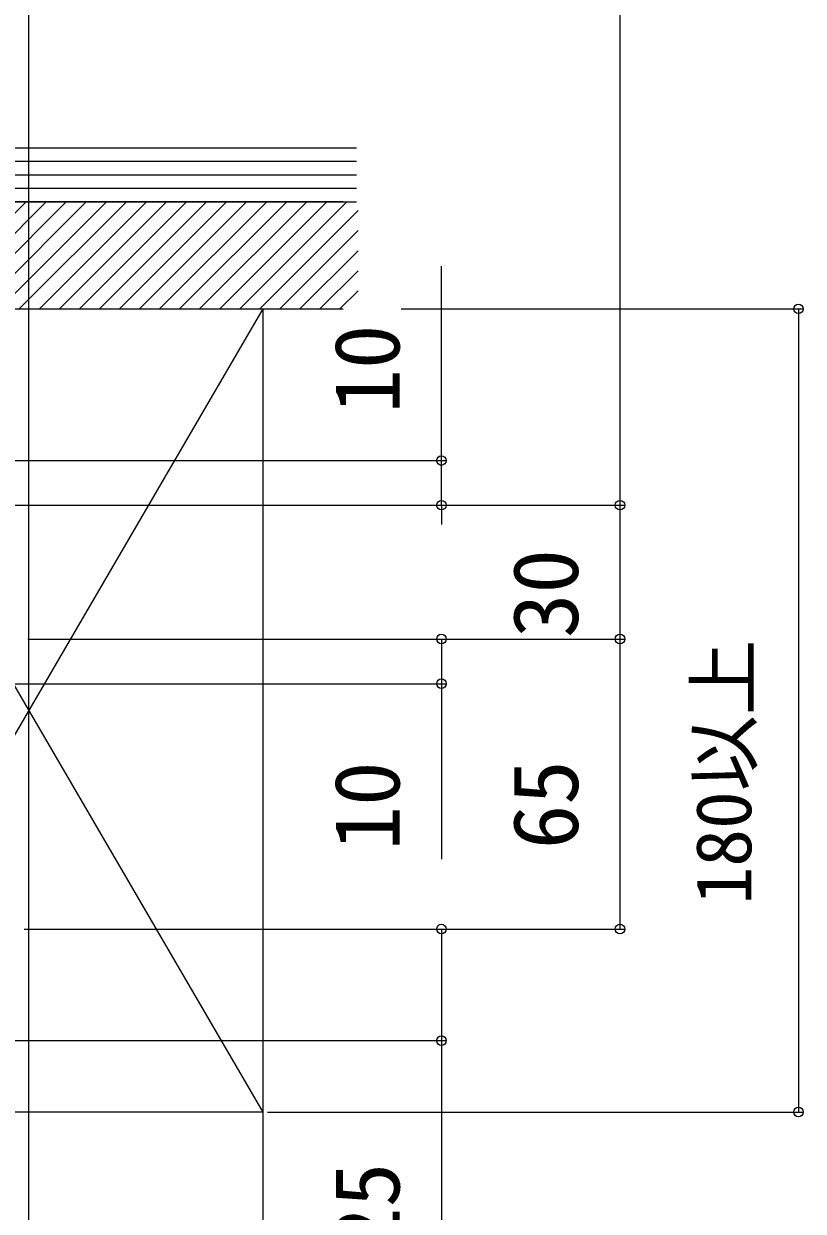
# Model space of a CAD drawing. Units: millimetres, scale not verified. Extents: x -875 to 875, y -1305 to 1298.
# Drawn here: x 282.9 to 457.6, y 425.8 to 691.9 of the extents above; entities that cross this region are included whole.
import ezdxf
from ezdxf.enums import TextEntityAlignment as Align

# ---------------------------------------------------------------- set-up
doc = ezdxf.new("R2010")
doc.units = ezdxf.units.MM
doc.header["$LTSCALE"] = 8
doc.layers.add('0-4_YKK_12', color=2, linetype='Continuous', lineweight=18)
doc.layers.add('0-6_YKK_D', color=6, linetype='Continuous')
doc.layers.add('0-8_YSS_K', color=3, linetype='Continuous')
doc.styles.add('ＭＳ ゴシック', font='')
doc.styles.get('ＭＳ ゴシック').set_extended_font_data('MS Gothic')

msp = doc.modelspace()

# ---------------------------------------------------------------- linework, layer by layer
at = {"layer": '0-4_YKK_12'}
msp.add_line((284, 1059.3), (284, 239), dxfattribs=at)
at = {"layer": '0-6_YKK_D'}
for p, q in [((416.5, 869), (416.5, 584)), ((376.5, 594), (376.5, 637.6)), ((367.5, 628), (457.5, 628)), ((456.5, 628), (456.5, 448)), ((193.5, 594), (377.5, 594)), ((376.5, 584), (376.5, 594)), ((193.2, 584), (417.5, 584)), ((193.2, 584), (417.5, 584)), ((193.2, 584), (377.5, 584)), ((376.5, 584), (376.5, 579.7)), ((416.5, 584), (416.5, 554)), ((283.8, 554), (417.5, 554)), ((283.8, 554), (417.5, 554)), ((283.8, 554), (377.5, 554)), ((416.5, 554), (416.5, 489)), ((193.2, 544), (377.5, 544)), ((283, 489), (417.5, 489)), ((283, 489), (377.5, 489)), ((193.2, 464), (377.5, 464)), ((337.5, 448), (457.5, 448))]:
    msp.add_line(p, q, dxfattribs=at)
for points in [[(376.5, 554), (376.5, 544), (376.5, 504.7)], [(376.5, 489), (376.5, 464), (376.5, 413.163)]]:
    msp.add_lwpolyline(points, dxfattribs=at)
for centre in [(456.5, 628), (376.5, 594), (376.5, 584), (416.5, 584), (416.5, 584), (376.5, 554), (416.5, 554), (416.5, 554), (376.5, 544), (376.5, 489), (416.5, 489), (376.5, 464), (456.5, 448)]:
    msp.add_circle(centre, 1.075, dxfattribs=at)
at = {"layer": '0-8_YSS_K'}
for p, q in [((357.5, 661), (258.5, 661)), ((357.5, 658), (258.5, 658)), ((357.5, 655), (258.5, 655)), ((273.5, 642.047), (283.453, 652)), ((273.5, 637.557), (287.943, 652)), ((273.5, 633.067), (292.433, 652)), ((273.5, 628.577), (296.923, 652)), ((277.414, 628), (301.414, 652)), ((281.904, 628), (305.904, 652)), ((286.394, 628), (310.394, 652)), ((290.884, 628), (314.884, 652)), ((295.374, 628), (319.374, 652)), ((299.864, 628), (323.864, 652)), ((304.354, 628), (328.354, 652)), ((308.844, 628), (332.844, 652)), ((313.335, 628), (337.335, 652)), ((317.825, 628), (341.825, 652)), ((322.315, 628), (346.315, 652)), ((326.805, 628), (350.805, 652)), ((331.295, 628), (355.295, 652)), ((335.785, 628), (357.808, 650.023)), ((340.275, 628), (357.808, 645.533)), ((344.765, 628), (357.808, 641.043)), ((349.256, 628), (357.808, 636.553)), ((353.746, 628), (357.808, 632.063)), ((336.5, 628), (231.5, 448)), ((231.5, 628), (336.5, 448)), ((336.5, 448), (336.5, 239))]:
    msp.add_line(p, q, dxfattribs=at)
for points in [[(357.5, 664), (258.5, 664), (258.5, 652), (357.5, 652)], [(354.5, 652), (273.5, 652), (273.5, 628), (354.5, 628)]]:
    msp.add_lwpolyline(points, dxfattribs=at)
msp.add_lwpolyline([(231.5, 628), (336.5, 628), (336.5, 448), (231.5, 448)], close=True, dxfattribs=at)

# ---------------------------------------------------------------- texts
at = {"layer": '0-6_YKK_D', "style": 'ＭＳ ゴシック'}
for s, height, p in [('10', 14.66, (371.5, 604.532)), ('30', 14.66, (411.5, 554.227)), ('180以上', 12.46, (449.665, 494.486)), ('10', 14.66, (371.5, 506.632)), ('65', 14.66, (411.5, 506.898)), ('25', 14.66, (371.5, 416.685))]:
    msp.add_text(s, height=height, rotation=90, dxfattribs=at).set_placement(p, align=Align.BOTTOM_LEFT)

doc.saveas('drawing.dxf')
